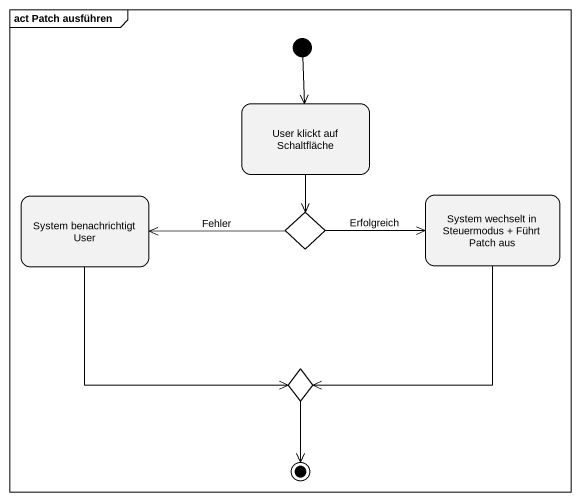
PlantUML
@startuml
mainframe act Patch ausführen
hide empty description
state "User klickt auf Schaltfläche" as User_klickt_auf_Schaltfläche
state "System benachrichtigt User" as System_benachrichtigt_User
state "System wechselt in Steuermodus + Führt Patch aus" as System_wechselt_in
state choice1 <<choice>>
state choice2 <<choice>>
[*] --> User_klickt_auf_Schaltfläche
User_klickt_auf_Schaltfläche --> choice1
System_benachrichtigt_User --> choice2
System_wechselt_in --> choice2
choice1 -left-> System_benachrichtigt_User : Fehler
choice1 -right-> System_wechselt_in : Erfolgreich
choice2 --> [*]
@enduml
